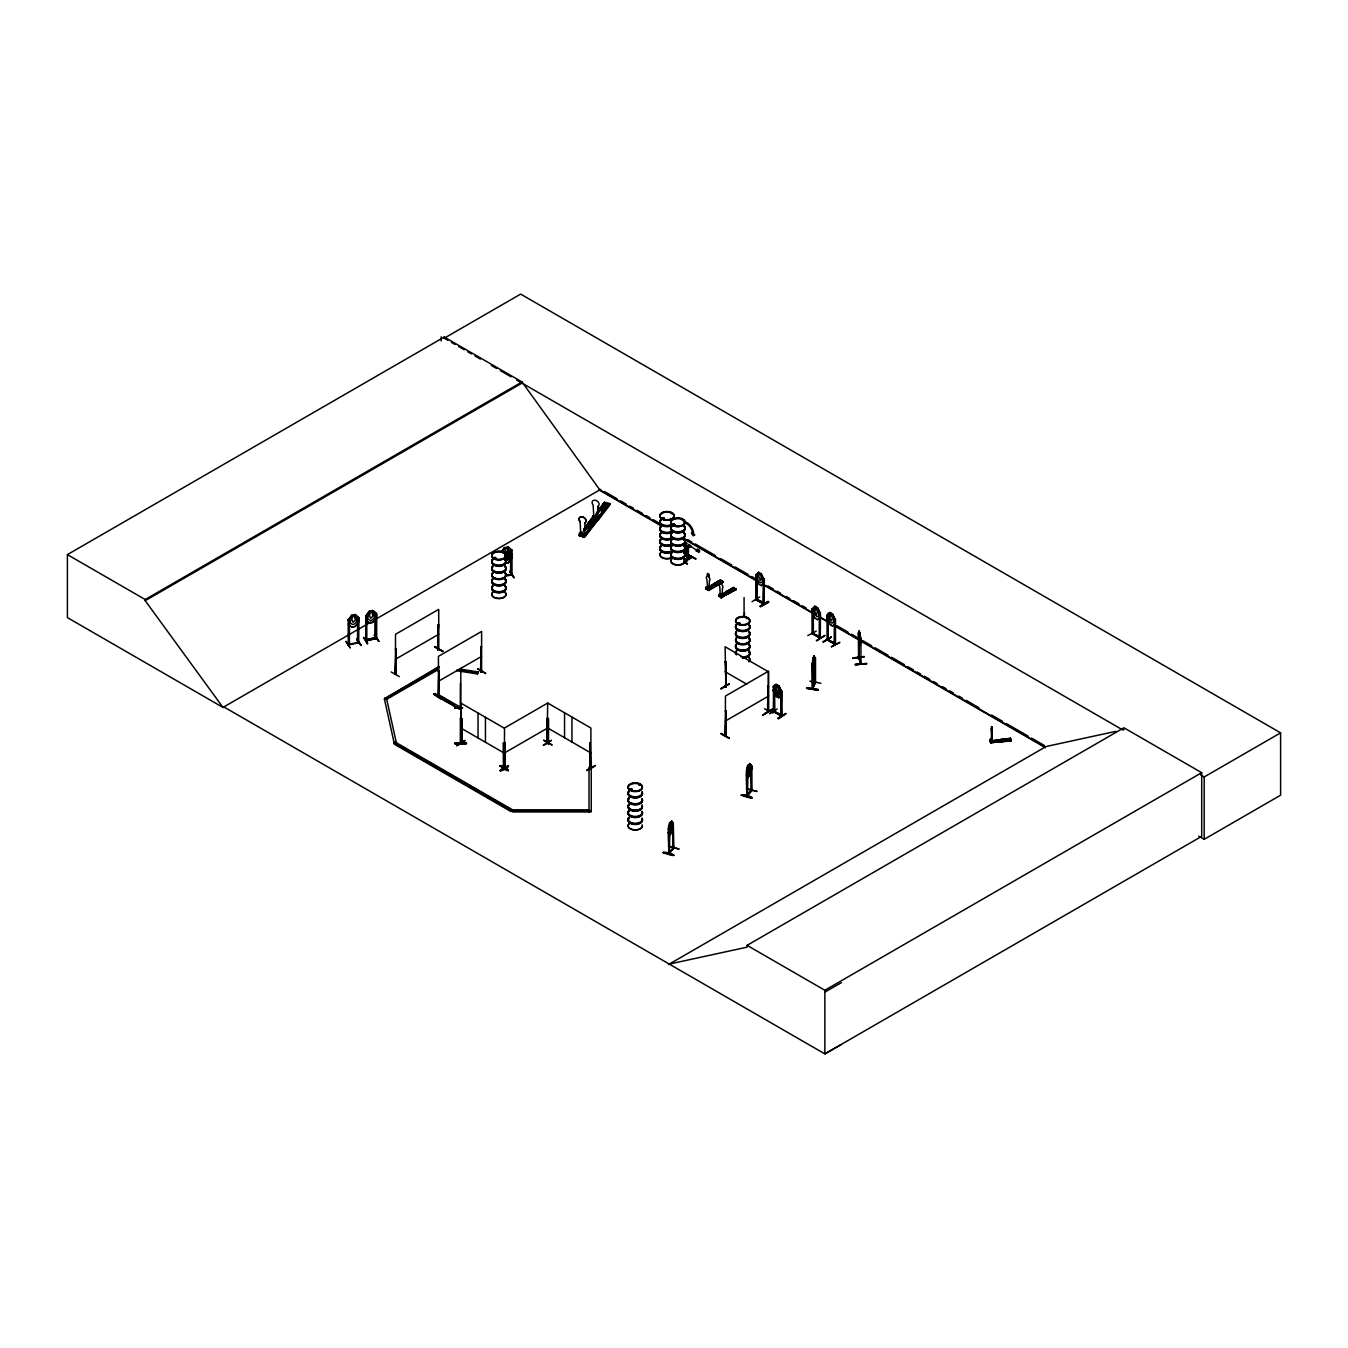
<?xml version="1.0" encoding="UTF-8"?>
<svg xmlns="http://www.w3.org/2000/svg" width="1348" height="1348" viewBox="0 0 1348 1348"><rect width="100%" height="100%" fill="white"/><g stroke="black" fill="none" stroke-linecap="round" stroke-linejoin="round"><path stroke-width="1.5" d="M991.538 740.035L990.224 740.035M861.018 663.57L860.866 638.581M991.909 741.518L992.28 733.228M991.471 726.538L991.387 728.813L992.01 727.027M991.387 740.035L991.471 728.779M668.726 828.194L668.81 853.874L669.333 852.391M750.769 765.934L751.409 791.091L750.954 789.979M587.762 526.293L589.817 525.636L589.48 526.899M708.93 588.638L709.419 580.769A2.544 1.466 60 0 0 709.048 577.281L708.93 574.45M584.24 534.768L585.049 522.805A3.825 2.848 37.4 0 0 585.049 518.39A3.825 2.848 37.4 0 0 580.112 517.143A3.825 2.848 37.4 0 0 580.112 521.541L580.735 533.875M598.074 506.241L597.248 518.205L598.074 506.241A3.825 2.848 37.4 0 0 598.074 501.844A3.825 2.848 37.4 0 0 593.12 500.58A3.825 2.848 37.4 0 0 593.12 504.995L593.845 517.194M756.127 599.725L764.097 604.292L763.575 578.713L763.288 603.904C769.219 603.584 742.428 593.609 764.299 604.039M819.904 636.761L819.449 637.941L819.314 612.582L820.292 613.34L817.579 607.83L814.832 606.246L812.052 608.689L812.052 612.649L814.748 618.159L817.579 619.692M827.723 639.761L835.474 644.344L835.474 619.406L834.547 619.052M774.274 687.21L774.392 712.216L773.499 711.778M780.88 690.833L781.823 691.187L780.661 690.614L781.57 716.344L781.823 691.187M349.469 619.726L349.402 644.732M358.046 617.839L358.753 617.654M510.959 550.22L511.667 550.085M813.097 661.801L813.535 657.74M813.215 657.858L812.136 663.941L812.254 688.929L815.607 681.734L814.832 682.324M813.029 688.322L813.08 657.841C815.304 651.927 814.832 665.373 813.248 666.771L812.642 665.811M814.832 683.15L814.967 657.605L815.034 682.661L812.204 688.777M859.08 634.992L859.451 632.296M806.744 688.457C840.849 693.883 783.71 683.891 817.832 690.142M806.879 688.087L817.95 689.822M806.896 687.682L817.983 689.317M690.597 546.092L696.983 550.523M686.638 543.648L685.812 542.401L687.446 559.639L687.446 547.743L686.536 547.221M685.997 543.564L686.553 552.208L685.407 551.113L686.604 551.332M991.42 739.547L992.077 741.501M687.615 547.052L686.536 547.49L688.339 547.49L686.873 547.035L687.109 545.856L688.12 547.49M707.683 587.576L706.874 579.303A2.544 1.466 60 0 1 707.245 576.253L707.279 573.759M706.891 587.762L708.02 587.121M720.321 581.291L720.186 583.852A2.544 1.466 60 0 0 719.815 586.902L720.236 595.311L720.877 594.451M720.455 595.361L721.146 594.906M720.978 594.738L719.916 595.226L721.989 596.17L722.477 588.301A2.544 1.466 60 0 0 721.989 584.88L721.972 581.982L720.439 581.022M991.319 729.015L991.538 731.728M992.077 733.598L992.01 730.852M858.71 633.931L859.198 630.948L861.086 639.171M749.151 764.653L748.612 771.966L749.269 764.687M582.336 532.477L581.544 534.01L582.252 532.342M582.066 533.875L582.521 532.527L582.589 535.897M595.142 517.244C594.687 516.2 595.765 516.739 595.058 515.93M812.288 667.799L813.215 669.72L815.119 661.464L814.175 667.563L814.057 655.684L815.254 658.296M685.846 542.452L686.284 544.053L685.424 542.654M685.711 550.995L686.284 543.008M685.441 551.096L686.587 552.057M686.284 551.332L686.284 552.36L686.604 542.856M663.182 852.711C683.655 859.923 669.585 850.588 663.182 852.728M741.248 795.286C746.657 792.54 762.53 802.919 741.282 795.185M751.813 797.763L741.484 794.865L751.864 797.797M814.765 683.15L814.697 657.891M357.742 641.951L358.871 641.665L358.838 642.625L348.273 644.125M358.602 641.48L357.928 641.918M357.961 617.586L357.658 642.575M365.679 640.772L376.328 638.329M460.864 708.812L460.409 707.986M461.909 742.866L460.393 742.243M460.797 668.204L460.797 742.967M493.991 558.072L494.935 557.398M494.109 557.819L494.328 558.527M494.901 557.55C492.964 559.117 498.575 557.213 494.328 557.634M502.922 553.186L503.394 553.219M662.272 518.727L662.677 517.767M662.34 518.592L663.233 517.649L664.311 518.559M671.776 513.773L671.321 513.639M673.966 524.018C673.191 526.158 676.022 523.091 673.191 524.372M674.809 524.81L673.41 525.012M675.213 524.861L673.36 524.254M681.869 519.654L682.442 520.395M630.493 790.046L630.898 789.102M631.167 789.119L630.965 789.709M631.622 790.13L631.993 789.102M632.229 790.181L631.252 789.861M632.414 790.046L631.926 789.136M639.441 784.688L639.98 784.94M638.885 785.092L639.592 784.62M640.047 785.21L639.255 784.94M728.122 592.042L729.15 591.266M738.148 623.804L739.226 622.725M738.047 623.551L739.715 623.046M739.9 623.669L739.108 622.658M746.388 618.564L747.415 618.462M511.802 550.018L511.6 575.124L510.724 575.293L511.65 574.787L511.532 558.19M510.454 575.04L511.482 573.894M746.876 770.433L746.944 796.432L751.847 790.551L747.011 795.489M668.507 853.705L673.309 847.808L668.456 853.773C670.462 851.835 664.227 815.725 673.393 822.802L671.641 832.676L669.973 834.698L668.389 832.643M749.707 775.235L751.358 769.287M751.443 789.456L746.472 796.264C748.191 794.478 742.681 757.66 751.409 765.462C754.038 768.36 745.966 780.778 749.791 775.201M708.02 587.425C705.004 586.38 709.941 590.592 706.891 587.408M391.156 671.944L399.311 676.595M433.668 694.372C437.375 691.473 450.99 706.622 433.702 694.287M442.245 698.247L434.056 693.664M499.771 765.984C503.478 763.086 517.093 778.234 499.805 765.9M729.234 738.333L721.079 733.7M729.234 737.996L721.129 733.278M830.688 613.694L829.829 618.311L831.581 620.855L832.474 618.092L830.772 613.643M776.094 688.373L777.055 685.441M505.786 547.945L504.674 553.354L505.82 554.651L508.196 552.629L506.966 547.692M504.674 555.578L505.82 551.972L507.05 551.787M460.831 743.54L461.993 743.843L461.083 743.338M707.346 587.627L706.807 588.806M687.362 563.835L684.177 561.594M1001.699 740.49L1001.985 739.547M348.222 620.114L351.727 615.278L350.092 622.692L352.435 624.495L354.76 623.972L357.068 621.091L355.333 614.452L358.939 617.654L358.686 642.693L348.273 645.035L348.188 619.827L349.368 619.558M369.335 611.251L367.684 618.665L370.026 620.484L372.368 619.945L374.66 617.064L372.891 610.543L376.429 613.694L376.463 638.548L376.496 613.576L372.941 610.425L369.335 611.251L365.83 616.087L365.864 641.008L365.78 615.8L366.926 615.564M502.888 551.989L504.556 547.574L500.967 552.276M669.316 853.351L670.108 822.937M672.837 847.555L673.781 847.033L673.174 847.909M673.714 847.083L672.888 848.414M668.962 853.756L673.714 847.993L673.242 822.887M858.609 658.431L858.322 632.751L859.839 645.018L860.715 643.215M859.839 645.018L860.698 643.114M814.799 606.432L813.467 612.514L817.023 616.912L818.775 615.581L818.775 612.615L817.444 607.965L814.832 606.246M829.812 612.666L828.481 618.766L830.267 622.136L832.036 623.164L833.789 621.816L833.789 618.85L832.474 614.199L829.863 612.498L832.559 614.149L835.221 619.642L835.288 644.563L827.268 639.929L827.251 614.974C828.919 616.036 825.903 613.492 829.863 612.498M345.964 641.715L350.244 647.967L346.032 641.311M367.279 644.024L363.572 637.318L367.836 643.434M814.175 655.701L812.642 662.845L812.642 688.98L815.506 682.661L815.506 657.706M812.44 662.93L812.777 688.019M814.04 667.479L813.232 669.585M687.615 547.911C684.346 581.915 691.692 538.947 686.789 547.524M720.506 595.277L720.152 595.007M812.136 663.941L813.737 663.671L813.855 657.032M759.75 596.928L752.032 601.697M823.207 642.002L831.295 637.334M456.854 745.646L464.908 740.558M543.362 745.427L551.484 740.338L543.429 745.04M729.049 684.228L721.062 688.558M769.523 713.833L777.189 708.997M456.955 670.748L477.445 673.916L478.034 671.894L459.584 669.046M477.445 673.916L478.034 671.894M860.681 664.16L858.946 656.914M697.86 550.641C698.904 546.024 693.883 553.017 697.641 550.961M504.321 768.242L504.523 727.987L547.709 703.049L590.879 728.021L590.963 768.158M547.153 742.647L548.501 743.641L547.288 743.321L547.423 718.029L546.614 743.456L547.372 742.057L548.215 742.9M589.767 767.164C592.48 767.905 588.284 765.613 590.424 768.276M725.527 685.778L725.898 686.402M725.898 686.671L725.494 685.795M725.814 662.323L725.089 661.902L726.1 662.154L725.645 687.261L726.201 686.199M767.804 711.137L768.562 710.682M767.821 711.205L768.663 711.626L768.63 671.119L725.443 696.057L725.359 736.193L725.965 734.593M780.863 715.94L781.099 694.928M781.099 714.794C763.49 705.712 785.918 717.793 781.014 714.743M756.009 599.692L755.975 574.619L758.671 572.226L761.384 573.894M757.054 598.933L756.279 598.529L757.054 599.843M756.902 599.472L764.367 603.129M813.063 633.24L812.153 632.751L813.35 633.981L813.265 613.155M812.17 633.627L820.258 638.312L820.46 613.155L819.533 612.868M813.35 633.071L812.44 632.566M819.348 637.823L820.561 637.2L812.44 633.476M827.268 640.03L827.183 638.969L828.245 639.205M827.841 640.351L828.38 639.289M581.527 533.185L582.066 532.898M673.747 848.061L668.861 852.896M395.689 673.478L395.436 673.528M395.958 672.905L395.436 674.438L395.52 634.301L438.707 609.363L438.808 649.466L437.611 649.77L438.42 624.36L437.898 649.938L438.1 648.944M438.42 624.36L437.594 649.736L438.504 649.247M438.033 695.416L438.538 695.534M438.808 695.871L438.033 696.326L439.094 695.214M481.404 670.411L480.511 671.843L481.404 671.321M504.152 767.871L503.343 767.181M546.614 743.456L547.709 718.198M725.965 735.503L725.072 736.025L725.881 710.615L725.561 736.126M768.36 710.143L767.804 710.228M767.551 711.458L767.905 686.688M365.78 639.828L375.132 637.958M376.328 637.419L375.25 637.671L376.463 637.638M375.25 638.581L375.519 613.61M504.742 560.33L506.326 557.55L508.954 559.437L506.966 556.842L508.87 553.573L506.376 556.387L504.86 554.416M510.555 575.023L510.454 574.13M511.751 575.074L505.416 576.085M990.561 739.782L990.645 742.293L1011.067 740.625L990.645 742.765L990.645 741.434M1010.478 738.957L990.055 740.894L1010.562 739.26L1010.41 738.232L1008.338 738.67M990.746 743.085L990.561 742.259L1011.135 741.046L1010.41 738.232M1011.051 740.777L990.611 742.63M662.643 518.289L663.823 518.609L663.435 517.666M662.441 518.845L663.991 517.969L663.233 518.812M675.146 524.743L673.596 525.248M714.946 583.735L715.889 584.459M716.411 584.409L715.889 583.516M739.496 623.905L738.552 622.86M738.755 623.736L739.108 622.978M630.375 789.557L631.268 789.035M351.794 615.362L348.188 619.827M348.34 624.006L351.777 627.208L355.383 626.382L358.888 621.546L358.888 617.586M369.436 611.402L365.78 615.8M365.948 619.979L369.386 623.18L372.891 622.203L376.547 617.586L372.992 622.355L369.335 623.113L365.898 619.911M500.984 552.073L502.282 551.905M580.112 521.541L580.011 521.676A3.825 2.848 37.4 0 1 580.011 517.261A3.825 2.848 37.4 0 1 584.965 518.525A3.825 2.848 37.4 0 1 584.965 522.94L585.049 522.805M596.338 520.21L595.378 520.446L597.215 520.918L584.628 537.33L579.067 535.493L579.067 533.875C581.679 528.281 580.718 540.481 580.988 532.763L582.589 533.168L580.887 532.915M580.331 532.207L580.331 533.842L585.571 535.173L585.167 533.437L583.886 536.403L579.471 535.274L580.735 532.325M584.206 531.348L593.002 519.856L592.075 517.312L593.339 515.661L592.48 518.71L596.911 519.839L609.144 504.118M585.773 526.377C600.315 528.45 580.853 528.905 587.037 524.709L592.278 526.377L587.037 524.709M588.166 523.243C602.708 525.316 583.263 525.771 589.447 521.575L594.687 523.226L589.447 521.575M590.289 520.463C604.831 522.535 585.386 522.99 591.553 518.795L597.72 520.749L610.24 504.354L604.157 502.838L595.867 514.228M592.48 518.71L593.743 515.762M579.387 536.015L581.561 532.241M591.553 518.795L584.004 529.124L594.283 515.998M579.471 535.274L580.735 533.623L585.167 534.735L585.167 533.437M596.692 512.695L604.578 502.248L609.818 503.579L596.574 520.48M584.341 529.427L591.974 519.603L593.491 519.688M581.696 533.842L582.184 532.527M584.695 529.511L592.058 518.946M596.102 514.498L604.578 502.248M583.768 531.028L592.446 519.435M594.535 516.554L595.277 516.014M605.589 502.821L595.867 516.402M584.105 531.314L592.867 519.839M594.94 517.295L595.614 516.604L593.895 516.351M595.614 516.604L595.496 519.486L595.496 516.756M582.993 536.892L595.782 520.176L583.566 537.026L597.316 520.277L596.911 518.542L596.911 519.839M596.911 518.542L598.579 516.992L598.579 518.609L593.339 517.278L593.339 515.661M595.833 520.379L582.875 536.841M597.164 518.677L606.01 507.219M596.288 520.008L608.791 503.63L609.532 504.203M583.886 535.105L583.97 537.161L609.818 503.579M501.001 552.343L504.607 547.642L508.263 546.884L511.852 550.085L510.808 550.304M511.532 549.866L511.532 554.028L508.263 558.746L511.802 553.977M511.734 558.005C502.433 569.126 514.582 558.392 511.886 554.112L508.263 550.843L509.948 557.449L507.623 560.279L505.264 560.768M671.085 822.111L670.546 829.408L671.203 822.145M672.837 823.021L671.641 820.814M668.507 828.767L668.844 827.891M746.573 771.326L748.174 765.495L747.466 795.859L746.573 796.264M751.746 765.58L751.813 790.619M747.078 795.421L751.443 790.366M746.506 788.85L757.054 791.461L746.455 788.462M460.325 742.917L460.393 718.029L461.909 718.855L460.393 718.029M778.79 691.625L777.863 692.653L776.094 690.109M1001.699 740.305L1003.114 739.782M434.005 694.119L442.262 698.753M721.028 733.784L729.285 738.434M600.871 509.359L602.826 509.072M590.02 526.68C590.559 523.192 585.521 527.405 589.784 526.546M396.245 674.067L395.958 648.877L395.267 674.169M438.117 696.276L438.858 670.95L439.229 696.057L438.858 670.95M481.573 671.607L480.596 671.793L481.32 646.433L480.798 672.012M505.197 766.81C503.242 767.298 506.14 765.832 504.472 768.326M546.985 743.557L547.709 703.049M726.269 734.829L725.056 735.081L726.252 735.014M725.157 735.957L726.269 735.738L725.881 710.615M761.283 585.605L764.03 583.195M756.818 600.079L757.104 574.973L755.891 574.669L755.891 578.629L758.587 584.139L761.418 585.672L764.03 583.33M817.545 619.574L820.191 617.216M827.15 614.89C826.813 619.086 828.11 624.562 832.609 625.944L835.221 623.602M781.469 695.282L778.858 697.607M781.554 691.423L778.824 685.93L776.044 684.363C781.284 715.737 767.13 675.078 776.044 696.225L778.908 697.742L781.638 695.332M673.41 848.465L673.292 822.786M751.409 791.006L751.358 765.327L749.791 763.541M675.045 524.894L674.741 524.507M861.086 664.109L858.693 657.807M593.137 519.418L592.176 519.654M1003.03 740.271L1001.85 740.389M706.082 589.042L705.729 587.475L707.211 586.616M720.708 580.6L718.872 580.971M706.032 588.992L720.877 580.415L705.914 588.941L708.644 590.491L723.269 582.033L720.354 579.91M720.658 580.55L706.386 589.211M722.747 581.729L708.222 590.239L709.924 588.183L709.924 589.261L706.925 587.745M733.919 587.964L718.922 596.439L734.138 588.318L733.396 587.442L731.913 588.503M733.396 587.442L736.328 589.565L720.759 597.501L736.143 589.346M735.89 589.329L733.396 587.661L718.602 596.271L720.472 594.266L718.787 595.007M776.97 685.492L777.965 685.947M778.773 685.997L780.104 693.597L778.335 694.961L776.549 693.95L774.746 690.58C779.986 676.528 767.602 692.805 776.178 684.43L778.908 685.862L781.638 691.372L781.638 716.344L781.115 714.743M778.824 697.792L778.824 685.93M396.245 649.028L395.234 649.298M434.578 647.006L443.172 651.387L435.016 646.737M395.234 674.236L395.958 648.877M439.145 671.102L438.134 671.371M480.511 671.843L481.32 646.433M477.917 668.81L485.617 673.208M456.921 745.764L464.959 740.541L456.921 745.242M461.909 743.776L461.083 742.428M503.343 743.119L504.354 743.388L503.343 743.119L503.798 767.905M503.798 766.995L504.169 768.529L504.961 742.546L505.045 767.433M505.247 742.714L504.236 742.967M548.215 743.81L548.417 718.653L547.423 718.029M552.141 745.023L543.581 740.17L551.736 744.804M508.331 765.58C509.055 770.197 489.122 774.409 508.381 765.647M500.276 770.803L508.381 766.001L500.361 770.77M589.868 767.956L590.138 742.748L590.677 768.326M728.712 684.11L721.113 688.542M729.167 683.84L721.011 688.946M586.801 770.079C597.821 763.204 598.748 764.704 586.801 770.601M726.168 710.784L725.157 711.036M764.501 708.762L773.061 713.092M768.04 710.699L768.259 711.845L768.276 671.692L725.089 646.754L725.898 687.312L726.1 662.154M764.535 713.614C791.006 698.786 742.832 727.347 772.556 708.896M777.762 718.096L785.85 713.429L778.2 718.872L785.918 713.901M223.97 706.975L223.094 707.498L67.4 617.603L67.4 554.618L444.233 337.051L522.03 381.956L599.826 489.863L661.632 525.552M444.233 337.051L444.233 338.213L520.648 294.1L1280.6 732.857L1280.6 795.202L1204.185 839.315L1198.726 836.148M67.4 554.618L145.196 599.523L522.03 381.956M841.354 1044.498L824.858 1053.9L223.869 706.925L222.976 707.43L145.196 600.686L522.03 383.118M222.976 707.43L370.97 621.984M374.609 619.878L600.702 489.358M395.52 659.239L438.707 634.301M438.774 669.248L386.573 699.393L385.006 698.483L438.993 666.519M385.006 698.483L406.607 686.014M410.196 683.925L422.8 676.662M426.406 674.573L438.993 667.311M384.365 699.545L438.774 668.473M438.42 681.313L481.607 656.375M685.812 542.57L686.604 543.025M688.272 545.957L690.496 546.985L690.496 545.552L688.508 544.407L688.272 545.957L690.496 546.985M690.496 545.552L690.277 547.12M687.446 547.743L688.238 547.524M685.492 550.961L686.638 551.315M437.931 696.074L439.515 695.164L461.117 707.633L459.533 708.543L437.931 696.849L459.533 709.318L461.117 708.425L457.511 706.335M437.931 696.849L439.515 695.939L453.905 704.263M684.11 560.06L691.035 556.185L684.447 560.195M683.84 561.375L691.996 556.775M684.279 561.981L692.383 557.314M684.144 561.661L687.379 563.784L683.756 562.217M687.446 554.5L695.989 558.914L687.446 554.112M589.009 811.951L589.009 767.079L591.233 767.079L591.233 811.951L512.644 811.951L512.644 809.878L396.026 742.546L394.442 743.456L511.077 810.788L512.644 809.878L589.009 809.878M384.365 698.769L394.206 743.27L396.413 742.327L394.206 742.495L394.442 744.248L396.026 742.546M708.93 575.107L709.048 577.281M705.729 587.475L707.43 586.734M713.581 584.021L715.063 582.943L717.759 584.729L715.063 582.943M716.395 582.403L717.877 581.325L720.573 583.111L717.877 581.325M705.51 588.688L720.354 580.112L723.05 581.679M705.745 588.705L720.354 580.112M722.528 581.359L707.7 589.935L723.05 581.46M758.587 572.277L757.306 578.494L759.076 581.864L760.862 582.892L762.614 581.544L761.418 573.81L764.131 579.32M726.623 591.553L728.122 590.475L730.818 592.261L728.122 590.475M729.437 589.935L730.919 588.874L733.615 590.643L730.919 588.874M720.674 596.827L720.354 594.923M718.99 595.125L721.264 597.316L722.747 595.597L722.966 596.793M760.39 573.928L761.3 577.82L760.39 580.584L758.638 576.304L759.497 573.422L760.474 573.877M721.264 596.456L722.966 595.715M735.604 589.042L720.809 597.535L735.587 588.908L736.278 589.582M721.096 597.686L736.092 588.992M756.059 578.595L758.722 584.004M756.43 598.579L756.902 599.22M504.523 752.925L547.709 727.987L590.879 752.959M760.188 606.027L768.343 601.376L760.255 606.095M760.188 606.549L768.731 602.067M813.265 608.993L812.254 608.74L812.288 633.745M817.579 607.83L820.191 613.391L820.157 638.312M814.883 618.041L812.136 612.599M832.609 614.081L835.305 619.591M835.474 619.406L834.345 618.833L834.463 644.176L834.749 623.147M807.806 635.633L816.248 631.083M813.063 633.509L820.561 637.2M829.812 624.326L832.508 625.994M394.442 744.248L511.077 811.58L512.644 810.67L589.009 810.67M816.349 640.57C828.38 634.605 827.588 632.633 816.804 640.806M823.274 642.137L831.379 636.947L823.274 641.614M834.378 643.384L835.44 643.367M835.17 643.653L828.093 639.744L834.665 643.215M831.379 646.804L839.905 642.339L831.43 646.72M725.443 720.995L768.63 696.057M668.406 964.595L1046.132 746.506L1115.723 731.374M669.282 964.073L747.078 947.155L747.078 945.352L1123.912 727.785L1201.708 772.69L1201.708 836.333L824.858 1053.9L824.858 990.258L1201.708 772.69M1123.912 729.588L1123.036 730.111L516.604 379.984M1200.579 774.881L1204.185 776.97L1280.6 732.857M824.858 992.077L841.354 982.675M747.062 794.747L746.876 796.432M547.254 742.967L548.417 743.557M494.379 558.392L495.828 558.392M632.178 790.046L630.561 789.928M438.471 696.478L438.42 656.375L481.607 631.437L481.607 671.624M504.826 767.518L504.961 742.546M348.273 643.805L348.458 644.984M366.808 639.879L366.825 640.822L366.774 615.581M376.261 638.632L366.066 640.957M375.317 637.587L366.589 639.575L366.589 640.485M707.7 573.355L708.812 574.518M349.284 619.861L349.216 644.85M729.15 591.941L728.122 591.856M351.727 615.278L355.383 614.519M371.745 611.385L370.582 611.655L369.453 615.295L370.582 618.311L372.941 616.238L371.711 611.318M375.283 638.817L375.25 613.643L376.362 613.643M379.041 641.328L374.289 634.841L378.569 640.991M695.619 559.066L687.497 554.365M505.82 548.013L507 547.76M505.264 556.825L507.623 556.32L509.948 553.489L508.196 547.002M504.556 559.437L508.263 558.746M504.607 563.464L508.297 562.773M509.78 571.788L514.245 577.888L509.83 571.266M505.416 575.428L510.589 574.602L505.551 575.647M510.825 574.332L511.751 574.164L510.639 574.366M725.275 686.638L726.201 687.109M358.568 642.373L358.72 641.446M609.768 504.051L597.366 520.463L591.738 519.283M858.861 632.819L858.693 658.464L859.198 630.948L860.597 639.272L860.344 638.278M859.957 633.139L859.569 639.677L859.08 636.728M852.998 658.212L864.236 656.88M853.031 658.363L864.236 656.543L853.014 657.841M855.289 664.328L866.646 663.907L855.306 664.412M991.808 726.724L992.077 730.212M1008.54 739.496L990.19 741.349L990.039 739.429L992.111 739.21L992.111 740.305M1000.974 739.395L1003.047 738.974L1003.704 741.147M1004.883 739.007L1006.956 738.586L1007.613 740.76M990.46 741.703L992.768 741.383L992.768 742.478L992.162 740.254L990.089 740.456L990.696 742.681M365.982 640.064L366.858 639.592M477.546 668.945L485.701 673.596M774.258 711.255L773.482 710.784L774.544 711.019M768.36 711.828L767.821 686.267L768.562 686.688L767.551 686.418M461.572 743.961L461.623 719.023M827.2 639.053L828.093 639.491M827.554 639.761L827.554 614.823M460.393 683.352L460.291 708.829M462.499 707.7L454.866 708.239L462.499 707.818M454.866 708.088L462.499 708.037M454.866 743.136C490.402 743.557 430.753 743.641 466.324 743.169M454.866 743.574L466.324 743.641M744.484 612.717L744.484 617.03M512.644 811.176L591.233 811.176M480.882 671.051L481.691 670.579M738.94 622.793L740.052 623.349M374.441 635.262L378.603 641.412M356.782 639.289L360.994 645.439M809.811 681.195L820.932 683.234M513.672 577.483L509.78 571.266M459.584 669.821L465.734 670.782M469.829 671.405L478.034 672.686M456.955 669.973L477.445 673.141M588.823 526.933L587.762 526.023M858.845 657.689L858.373 656.981M593.743 517.059L598.175 518.188L598.175 516.891M595.614 519.334L594.013 518.929L594.013 516.2M748.056 777.122L746.438 775.201M671.624 820.949L672.433 826.83L670.259 831.8L669.198 830.739M668.945 828.228L668.322 828.784M671.759 832.71L670.108 834.597L668.322 832.744M668.389 845.921L679.004 848.954M668.439 846.291L678.785 849.139M774.022 711.576L781.84 716.091M756.498 599.523L756.363 574.551M763.844 604.241L764.013 579.303L763.153 578.899M812.861 634.082L812.793 608.807M835.035 644.513L834.513 643.249M715.249 584.409L716.277 583.633M781.554 716.294L773.567 711.744L773.853 686.638M726.1 687.076L725.359 661.75M767.551 710.868L768.663 711.626M508.365 770.365L500.159 765.613L508.247 770.365M444.233 338.213L447.856 340.303M451.479 342.392L455.102 344.481M458.708 346.571L464.133 349.705M467.756 351.794L471.379 353.884M475.001 355.973L480.427 359.107M491.279 365.375L496.704 368.51M500.327 370.599L511.178 376.85M604.342 491.447L617.064 498.794M620.703 500.9L626.163 504.051M629.786 506.14L633.425 508.247M637.065 510.336L642.524 513.487M646.164 515.593L649.787 517.699M653.426 519.789L658.886 522.94M687.969 539.739L691.608 541.829M695.248 543.935L715.249 555.477M720.691 558.628L731.61 564.93M735.233 567.019L747.971 574.366M751.594 576.472L757.054 579.623M767.972 585.925L773.415 589.059M777.055 591.165L780.694 593.272M786.137 596.406L789.776 598.512M793.416 600.618L798.875 603.769M802.515 605.859L806.138 607.965M837.057 625.809L847.959 632.094M851.599 634.2L858.861 638.396M862.501 640.502L871.6 645.743M875.223 647.849L887.961 655.195M891.584 657.285L904.323 664.648M907.945 666.738L913.405 669.889M917.044 671.995L920.684 674.084M924.324 676.191L929.766 679.341M933.406 681.431L937.045 683.537M942.488 686.688L946.128 688.777M949.767 690.884L953.407 692.973M958.866 696.124L962.489 698.23M966.128 700.32L978.85 707.683M991.589 715.03L1002.491 721.315M1006.13 723.421L1027.951 736.008M1031.574 738.114L1044.312 745.461M683.453 538.138L756.177 580.129M763.44 584.324L814.344 613.728M819.803 616.862L828.885 622.119M834.345 625.27L1045.239 747.028M598.63 489.695L660.655 525.501M684.363 539.2L755.503 580.263M762.799 584.476L812.035 612.902M821.168 618.176L828.464 622.388M835.743 626.601L857.631 639.238M861.288 641.345L1045.509 747.702M686.873 545.991L688.002 546.378M768.748 602.118L760.643 606.785M820.46 638.093L812.524 633.509L812.524 612.733M718.872 580.752L721.568 582.319M731.913 588.301L734.609 589.851M684.093 561.998L687.446 563.852M716.395 582.184L719.091 583.751M729.437 589.716L732.133 591.283M713.581 583.802L716.277 585.369M726.623 591.334L729.335 592.901M709.924 588.183L706.672 587.071L706.672 588.891M720.978 594.99L719.849 594.519L719.714 596.423M719.714 594.603L722.09 596.102M708.222 589.784L705.948 587.593M721.686 598.023L718.787 596.086L734.104 588.335M725.089 671.692L746.691 684.161M504.354 728.223L461.168 703.285L461.302 743.405M461.168 728.223L504.354 753.161M385.006 697.691L386.573 698.601L396.413 743.102M747.078 945.352L824.858 990.258M399.665 745.427L405.125 748.595M408.781 750.701L421.536 758.065M425.176 760.171L512.644 810.67M603.062 509.224C598.866 507.101 602.859 512.931 603.062 508.954M725.123 686.924L725.005 685.879M503.343 768.158L503.63 742.967M763.221 602.944L763.221 603.853L763.575 582.875M819.483 637.907L819.736 618.968M747.264 773.28L748.325 774.342L750.482 769.371L749.673 763.507M600.854 509.662L603.23 509.123M504.674 557.314L507 558.375L508.196 556.589L507 551.72M376.496 613.576L376.547 617.586M355.383 626.382L351.777 627.208M360.978 645.052L356.681 638.868L360.893 645.018M511.684 553.977L508.196 550.961L504.708 551.77M859.097 657.757L860.85 662.812M1008.338 738.451L1008.995 740.625M1004.883 738.788L1005.541 740.962M1000.974 739.193L1001.631 741.366M777.863 685.997L778.79 689.89M1010.579 739.294L1010.41 738.451L990.207 741.349M858.71 636.896L859.704 642.086L859.822 633.223M992.077 731.526L992.128 732.756M466.324 743.591L454.866 743.624M1204.185 776.97L1204.185 839.315M990.275 739.226L990.275 741.046M828.279 615.244L828.093 640.401L827.824 615.109M774.578 691.221L774.679 712.047M774.022 710.666L774.14 712.165M773.398 686.705L773.567 711.845M757.104 581.207L757.188 599.961M744.079 597.568L744.079 617.03M722.747 595.597L722.747 596.456M721.483 596.574L721.483 597.653M720.304 581.544L720.304 583.785M720.27 594.148L720.27 595.243M672.837 823.021L672.837 848.465M590.138 742.748L590.138 767.686M571.956 717.102L571.956 742.04M564.542 712.822L564.542 737.76M548.417 718.653L548.501 743.641M510.673 550.051L510.589 575.259M485.449 717.304L485.449 742.243M478.034 713.025L478.034 737.963M461.909 718.855L461.993 743.843M442.734 651.657L434.629 646.501M441.184 336.815L441.184 340.943M357.641 617.67L357.54 642.625M145.196 599.523L145.196 600.686M505.163 566.615A7.245 4.179 0 0 1 498.895 572.9A7.245 4.179 0 0 1 492.627 566.615M505.079 567.053A7.144 4.128 0 0 1 498.895 573.237A7.144 4.128 0 0 1 492.711 567.053M505.096 572.58A7.161 4.128 0 0 1 498.895 578.781A7.161 4.128 0 0 1 492.694 572.58M505.079 572.883A7.144 4.128 0 0 1 498.895 579.067A7.144 4.128 0 0 1 492.711 572.883M505.163 559.74A7.245 4.179 0 0 1 498.895 566.008A7.245 4.179 0 0 1 492.627 559.74M505.062 565.907A7.128 4.111 0 0 1 498.895 572.074A7.128 4.111 0 0 1 492.711 565.907M505.062 560.178A7.128 4.111 0 0 1 498.895 566.345A7.128 4.111 0 0 1 492.711 560.178M505.163 566.261A7.245 4.179 0 0 1 498.895 572.546A7.245 4.179 0 0 1 492.627 566.261M505.163 559.386A7.245 4.179 0 0 1 498.895 565.654A7.245 4.179 0 0 1 492.627 559.386M505.079 559.016A7.144 4.128 0 0 1 498.895 565.2A7.144 4.128 0 0 1 492.711 559.016M505.163 586.228A7.245 4.179 0 0 1 498.895 592.513A7.245 4.179 0 0 1 492.627 586.228M505.079 586.666A7.144 4.128 0 0 1 498.895 592.85A7.144 4.128 0 0 1 492.711 586.666M505.096 592.193A7.161 4.128 0 0 1 498.895 598.394A7.161 4.128 0 0 1 492.694 592.193M505.062 573.456A7.128 4.111 0 0 1 498.895 579.623A7.128 4.111 0 0 1 492.711 573.456M505.079 592.429A7.144 4.128 0 0 1 498.895 598.613A7.144 4.128 0 0 1 492.711 592.429M505.096 573.069A7.161 4.128 0 0 1 498.895 579.269A7.161 4.128 0 0 1 492.694 573.069M505.163 579.354A7.245 4.179 0 0 1 498.895 585.622A7.245 4.179 0 0 1 492.627 579.354M505.062 585.521A7.128 4.111 0 0 1 498.895 591.688A7.128 4.111 0 0 1 492.711 585.521M505.062 579.792A7.128 4.111 0 0 1 498.895 585.959A7.128 4.111 0 0 1 492.711 579.792M505.163 585.875A7.245 4.179 0 0 1 498.895 592.16A7.245 4.179 0 0 1 492.627 585.875M505.163 579A7.245 4.179 0 0 1 498.895 585.268A7.245 4.179 0 0 1 492.627 579M505.062 578.629A7.128 4.111 0 0 1 498.895 584.813A7.128 4.111 0 0 1 492.711 578.629M748.999 631.892A7.245 4.179 0 0 1 742.714 638.16A7.245 4.179 0 0 1 736.446 631.892M748.898 632.33A7.128 4.111 0 0 1 742.714 638.497A7.128 4.111 0 0 1 736.547 632.33M748.915 638.076A7.161 4.128 0 0 1 742.714 644.277A7.161 4.128 0 0 1 736.53 638.076M748.999 625.017A7.245 4.179 0 0 1 742.714 631.285A7.245 4.179 0 0 1 736.446 625.017M748.898 631.167A7.128 4.111 0 0 1 742.714 637.351A7.128 4.111 0 0 1 736.547 631.167M748.915 625.438A7.144 4.128 0 0 1 742.714 631.622A7.144 4.128 0 0 1 736.53 625.438M748.999 631.538A7.245 4.179 0 0 1 742.714 637.806A7.245 4.179 0 0 1 736.446 631.538M748.999 624.663A7.245 4.179 0 0 1 742.714 630.931A7.245 4.179 0 0 1 736.446 624.663M748.898 624.293A7.128 4.111 0 0 1 742.714 630.46A7.128 4.111 0 0 1 736.547 624.293M748.999 651.505A7.245 4.179 0 0 1 742.714 657.773M735.469 653.595A7.245 4.179 0 0 1 736.446 651.505M748.898 651.943A7.128 4.111 0 0 1 742.714 658.11M735.84 652.921A7.128 4.111 0 0 1 736.547 651.943M748.881 638.733A7.111 4.111 0 0 1 742.714 644.9A7.111 4.111 0 0 1 736.564 638.733M748.999 644.63A7.245 4.179 0 0 1 742.714 650.899A7.245 4.179 0 0 1 736.446 644.63M748.898 650.781A7.128 4.111 0 0 1 748.376 655.347A7.128 4.111 0 0 1 740.878 656.813M736.547 654.892A7.128 4.111 0 0 1 735.84 653.915M735.587 652.836A7.128 4.111 0 0 1 736.547 650.781M748.915 645.052A7.144 4.128 0 0 1 742.714 651.236A7.144 4.128 0 0 1 736.53 645.052M748.999 651.151A7.245 4.179 0 0 1 742.714 657.42M735.469 653.241A7.245 4.179 0 0 1 736.446 651.151M748.999 644.277A7.245 4.179 0 0 1 742.714 650.545A7.245 4.179 0 0 1 736.446 644.277M748.898 643.906A7.128 4.111 0 0 1 742.714 650.073A7.128 4.111 0 0 1 736.547 643.906M748.881 657.319A7.111 4.111 0 0 1 748.881 661.43M748.915 657.689A7.161 4.128 0 0 1 748.915 661.817M642.238 799.28A7.245 4.179 0 0 1 634.285 804.503A7.245 4.179 0 0 1 628.96 798.269M642.12 799.701A7.128 4.111 0 0 1 634.301 804.84A7.128 4.111 0 0 1 629.061 798.707M642.086 805.076A7.094 4.095 0 0 1 634.301 810.199A7.094 4.095 0 0 1 629.078 804.082A7.161 4.128 0 0 0 634.301 810.384A7.161 4.128 0 0 0 642.154 805.211M642.238 792.405A7.245 4.179 0 0 1 634.285 797.628A7.245 4.179 0 0 1 628.96 791.394M642.12 798.538A7.128 4.111 0 0 1 634.301 803.694A7.128 4.111 0 0 1 629.061 797.544M642.137 792.809A7.144 4.128 0 0 1 634.301 797.965A7.144 4.128 0 0 1 629.044 791.815M642.238 798.926A7.245 4.179 0 0 1 634.285 804.149A7.245 4.179 0 0 1 628.96 797.915M642.238 792.051A7.245 4.179 0 0 1 634.285 797.275A7.245 4.179 0 0 1 628.96 791.04M642.12 791.664A7.128 4.111 0 0 1 634.301 796.803A7.128 4.111 0 0 1 629.061 790.669M642.238 818.893A7.245 4.179 0 0 1 634.285 824.117A7.245 4.179 0 0 1 628.96 817.882M642.137 819.314A7.144 4.128 0 0 1 634.301 824.471A7.144 4.128 0 0 1 629.044 818.32M642.339 825.751A7.094 4.095 0 0 1 633.391 829.711A7.094 4.095 0 0 1 629.078 823.695A7.161 4.128 0 0 0 634.301 829.997A7.161 4.128 0 0 0 642.154 824.824M642.356 807.166A7.111 4.111 0 0 1 633.391 811.142A7.111 4.111 0 0 1 629.078 805.11M642.154 805.716A7.161 4.128 0 0 1 634.301 810.889A7.161 4.128 0 0 1 629.027 804.722M642.238 812.018A7.245 4.179 0 0 1 634.285 817.242A7.245 4.179 0 0 1 628.96 811.007M642.137 818.152A7.144 4.128 0 0 1 634.301 823.308A7.144 4.128 0 0 1 629.044 817.158M642.137 812.423A7.144 4.128 0 0 1 634.301 817.579A7.144 4.128 0 0 1 629.044 811.429M642.238 818.539A7.245 4.179 0 0 1 634.285 823.763A7.245 4.179 0 0 1 628.96 817.528M642.238 811.664A7.245 4.179 0 0 1 634.285 816.888A7.245 4.179 0 0 1 628.96 810.654M642.137 811.277A7.144 4.128 0 0 1 634.301 816.433A7.144 4.128 0 0 1 629.044 810.283M672.146 531.988A7.245 4.179 0 0 1 662.609 532.342A7.245 4.179 0 0 1 660.739 526.933M672.062 532.342A7.128 4.111 0 0 1 662.677 532.696A7.128 4.111 0 0 1 660.84 527.371M672.045 537.7A7.094 4.095 0 0 1 662.694 538.054A7.094 4.095 0 0 1 660.874 532.763M672.062 538.138A7.128 4.111 0 0 1 662.677 538.492A7.128 4.111 0 0 1 660.84 533.168M672.146 525.113A7.245 4.179 0 0 1 662.609 525.467A7.245 4.179 0 0 1 660.739 520.058M672.062 531.196A7.144 4.128 0 0 1 662.677 531.55A7.144 4.128 0 0 1 660.823 526.209M672.062 525.467A7.144 4.128 0 0 1 662.677 525.821A7.144 4.128 0 0 1 660.823 520.48M672.146 531.634A7.245 4.179 0 0 1 662.609 531.988A7.245 4.179 0 0 1 660.739 526.579M672.146 524.76A7.245 4.179 0 0 1 662.609 525.113A7.245 4.179 0 0 1 660.739 519.705M672.062 524.305A7.128 4.111 0 0 1 662.677 524.658A7.128 4.111 0 0 1 660.84 519.334M672.146 551.602A7.245 4.179 0 0 1 662.609 551.955A7.245 4.179 0 0 1 660.739 546.547M672.062 551.955A7.128 4.111 0 0 1 662.677 552.309A7.128 4.111 0 0 1 660.84 546.985M672.045 557.314A7.094 4.095 0 0 1 662.694 557.668A7.094 4.095 0 0 1 660.874 552.377M672.045 538.728A7.094 4.095 0 0 1 662.694 539.082A7.094 4.095 0 0 1 660.874 533.774M672.062 557.701A7.128 4.111 0 0 1 662.677 558.055A7.128 4.111 0 0 1 660.84 552.731M672.079 538.391A7.161 4.128 0 0 1 662.66 538.745A7.161 4.128 0 0 1 660.823 533.404M672.146 544.727A7.245 4.179 0 0 1 662.609 545.081A7.245 4.179 0 0 1 660.739 539.672M672.062 550.81A7.144 4.128 0 0 1 662.677 551.163A7.144 4.128 0 0 1 660.823 545.822M672.062 545.081A7.144 4.128 0 0 1 662.677 545.434A7.144 4.128 0 0 1 660.823 540.093M672.146 551.248A7.245 4.179 0 0 1 662.609 551.602A7.245 4.179 0 0 1 660.739 546.193M672.146 544.373A7.245 4.179 0 0 1 662.609 544.727A7.245 4.179 0 0 1 660.739 539.318M672.062 543.918A7.128 4.111 0 0 1 662.677 544.272A7.128 4.111 0 0 1 660.84 538.947M684.211 533.235A7.245 4.179 0 0 1 677.926 539.52A7.245 4.179 0 0 1 671.658 533.235M684.11 533.673A7.128 4.111 0 0 1 677.926 539.84A7.128 4.111 0 0 1 671.759 533.673M684.076 539.048A7.094 4.095 0 0 1 677.926 545.199A7.094 4.095 0 0 1 671.776 539.048M684.127 539.436A7.161 4.128 0 0 1 677.926 545.62A7.161 4.128 0 0 1 671.725 539.436M684.211 526.36A7.245 4.179 0 0 1 677.926 532.629A7.245 4.179 0 0 1 671.658 526.36M684.11 532.527A7.128 4.111 0 0 1 677.926 538.694A7.128 4.111 0 0 1 671.759 532.527M684.11 526.798A7.128 4.111 0 0 1 677.926 532.966A7.128 4.111 0 0 1 671.759 526.798M684.211 532.881A7.245 4.179 0 0 1 677.926 539.166A7.245 4.179 0 0 1 671.658 532.881M684.211 526.006A7.245 4.179 0 0 1 677.926 532.275A7.245 4.179 0 0 1 671.658 526.006M684.11 525.636A7.128 4.111 0 0 1 677.926 531.82A7.128 4.111 0 0 1 671.759 525.636M684.211 552.849A7.245 4.179 0 0 1 677.926 559.134A7.245 4.179 0 0 1 671.658 552.849M684.11 553.287A7.128 4.111 0 0 1 677.926 559.454A7.128 4.111 0 0 1 671.759 553.287M684.076 558.662A7.094 4.095 0 0 1 677.926 564.812A7.094 4.095 0 0 1 671.776 558.662M684.093 540.076A7.111 4.111 0 0 1 677.926 546.243A7.111 4.111 0 0 1 671.776 540.076M684.11 559.049A7.144 4.128 0 0 1 677.926 565.233A7.144 4.128 0 0 1 671.742 559.049M684.127 539.706A7.161 4.128 0 0 1 677.926 545.906A7.161 4.128 0 0 1 671.725 539.706M684.211 545.974A7.245 4.179 0 0 1 677.926 552.242A7.245 4.179 0 0 1 671.658 545.974M684.11 552.124A7.144 4.128 0 0 1 677.926 558.308A7.144 4.128 0 0 1 671.742 552.124M684.11 546.412A7.128 4.111 0 0 1 677.926 552.579A7.128 4.111 0 0 1 671.759 546.412M684.211 552.495A7.245 4.179 0 0 1 677.926 558.78A7.245 4.179 0 0 1 671.658 552.495M684.211 545.62A7.245 4.179 0 0 1 677.926 551.888A7.245 4.179 0 0 1 671.658 545.62M684.11 545.249A7.128 4.111 0 0 1 677.926 551.433A7.128 4.111 0 0 1 671.759 545.249M683.52 521.642A9.621 5.561 60 0 1 693.731 534.347L694.86 534.988L693.108 535.796L691.372 532.982L692.501 533.623A8.037 4.634 60 0 0 683.975 523.024M697.961 551.534C699.578 555.039 700.589 546.783 697.961 551.534M663.435 852.307L673.798 855.255L663.418 852.374M815.658 607.442L814.799 612.059L816.551 614.604L817.461 611.857L815.759 607.392M352.991 615.682L351.845 619.322L352.991 622.321L355.333 620.249L354.153 615.413L352.991 615.682M866.528 663.452L855.289 664.85L866.545 663.519M608.538 505.23L603.297 503.899L608.538 505.23M607.695 506.343L602.455 505.011L607.695 506.343M606.432 508.011L601.191 506.68L606.432 508.011M605.286 509.493L600.045 508.145L605.286 509.493M604.022 511.145L598.782 509.814L604.022 511.145M495.323 558.898A7.144 4.128 0 0 0 506.039 555.325A7.144 4.128 0 0 0 495.323 551.753A7.144 4.128 0 0 0 495.323 558.898M495.339 559.437A7.111 4.111 0 0 0 506.006 555.881A7.111 4.111 0 0 0 495.339 552.326A7.111 4.111 0 0 0 495.339 559.437M493.823 558.476A7.161 4.128 0 0 0 505.803 556.623A7.161 4.128 0 0 0 497.041 551.568A7.161 4.128 0 0 0 493.823 558.476M739.159 624.141A7.111 4.111 0 0 0 749.842 620.586A7.111 4.111 0 0 0 739.159 617.03A7.111 4.111 0 0 0 739.159 624.141M742.714 643.872A7.111 4.111 0 0 0 748.881 637.705A7.161 4.128 0 0 1 742.714 644.041A7.161 4.128 0 0 1 736.53 637.84A7.111 4.111 0 0 0 742.714 643.872M739.159 624.731A7.111 4.111 0 0 0 749.842 621.175A7.111 4.111 0 0 0 739.159 617.62A7.111 4.111 0 0 0 739.159 624.731M739.142 624.394A7.161 4.128 0 0 0 749.876 620.821A7.161 4.128 0 0 0 739.142 617.249A7.161 4.128 0 0 0 739.142 624.394M631.656 790.551A7.161 4.128 0 0 0 642.389 786.979A7.161 4.128 0 0 0 631.656 783.39A7.161 4.128 0 0 0 631.656 790.551M631.673 791.108A7.111 4.111 0 0 0 642.356 787.552A7.111 4.111 0 0 0 631.673 783.997A7.111 4.111 0 0 0 631.673 791.108M631.656 790.754A7.161 4.128 0 0 0 642.389 787.181A7.161 4.128 0 0 0 631.656 783.592A7.161 4.128 0 0 0 631.656 790.754M663.452 519.182A7.144 4.128 0 0 0 674.169 515.61A7.144 4.128 0 0 0 663.452 512.038A7.144 4.128 0 0 0 663.452 519.182M663.469 519.789A7.111 4.111 0 0 0 674.135 516.233A7.111 4.111 0 0 0 663.469 512.661A7.111 4.111 0 0 0 663.469 519.789M661.952 518.778A7.161 4.128 0 0 0 673.933 516.924A7.161 4.128 0 0 0 665.171 511.852A7.161 4.128 0 0 0 661.952 518.778M674.371 525.484A7.111 4.111 0 0 0 685.037 521.929A7.111 4.111 0 0 0 674.371 518.373A7.111 4.111 0 0 0 674.371 525.484M674.371 526.074A7.128 4.111 0 0 0 685.054 522.519A7.128 4.111 0 0 0 674.371 518.946A7.128 4.111 0 0 0 674.371 526.074A7.111 4.111 0 0 0 685.037 522.519A7.111 4.111 0 0 0 674.371 518.963A7.111 4.111 0 0 0 674.371 526.091"/></g></svg>
